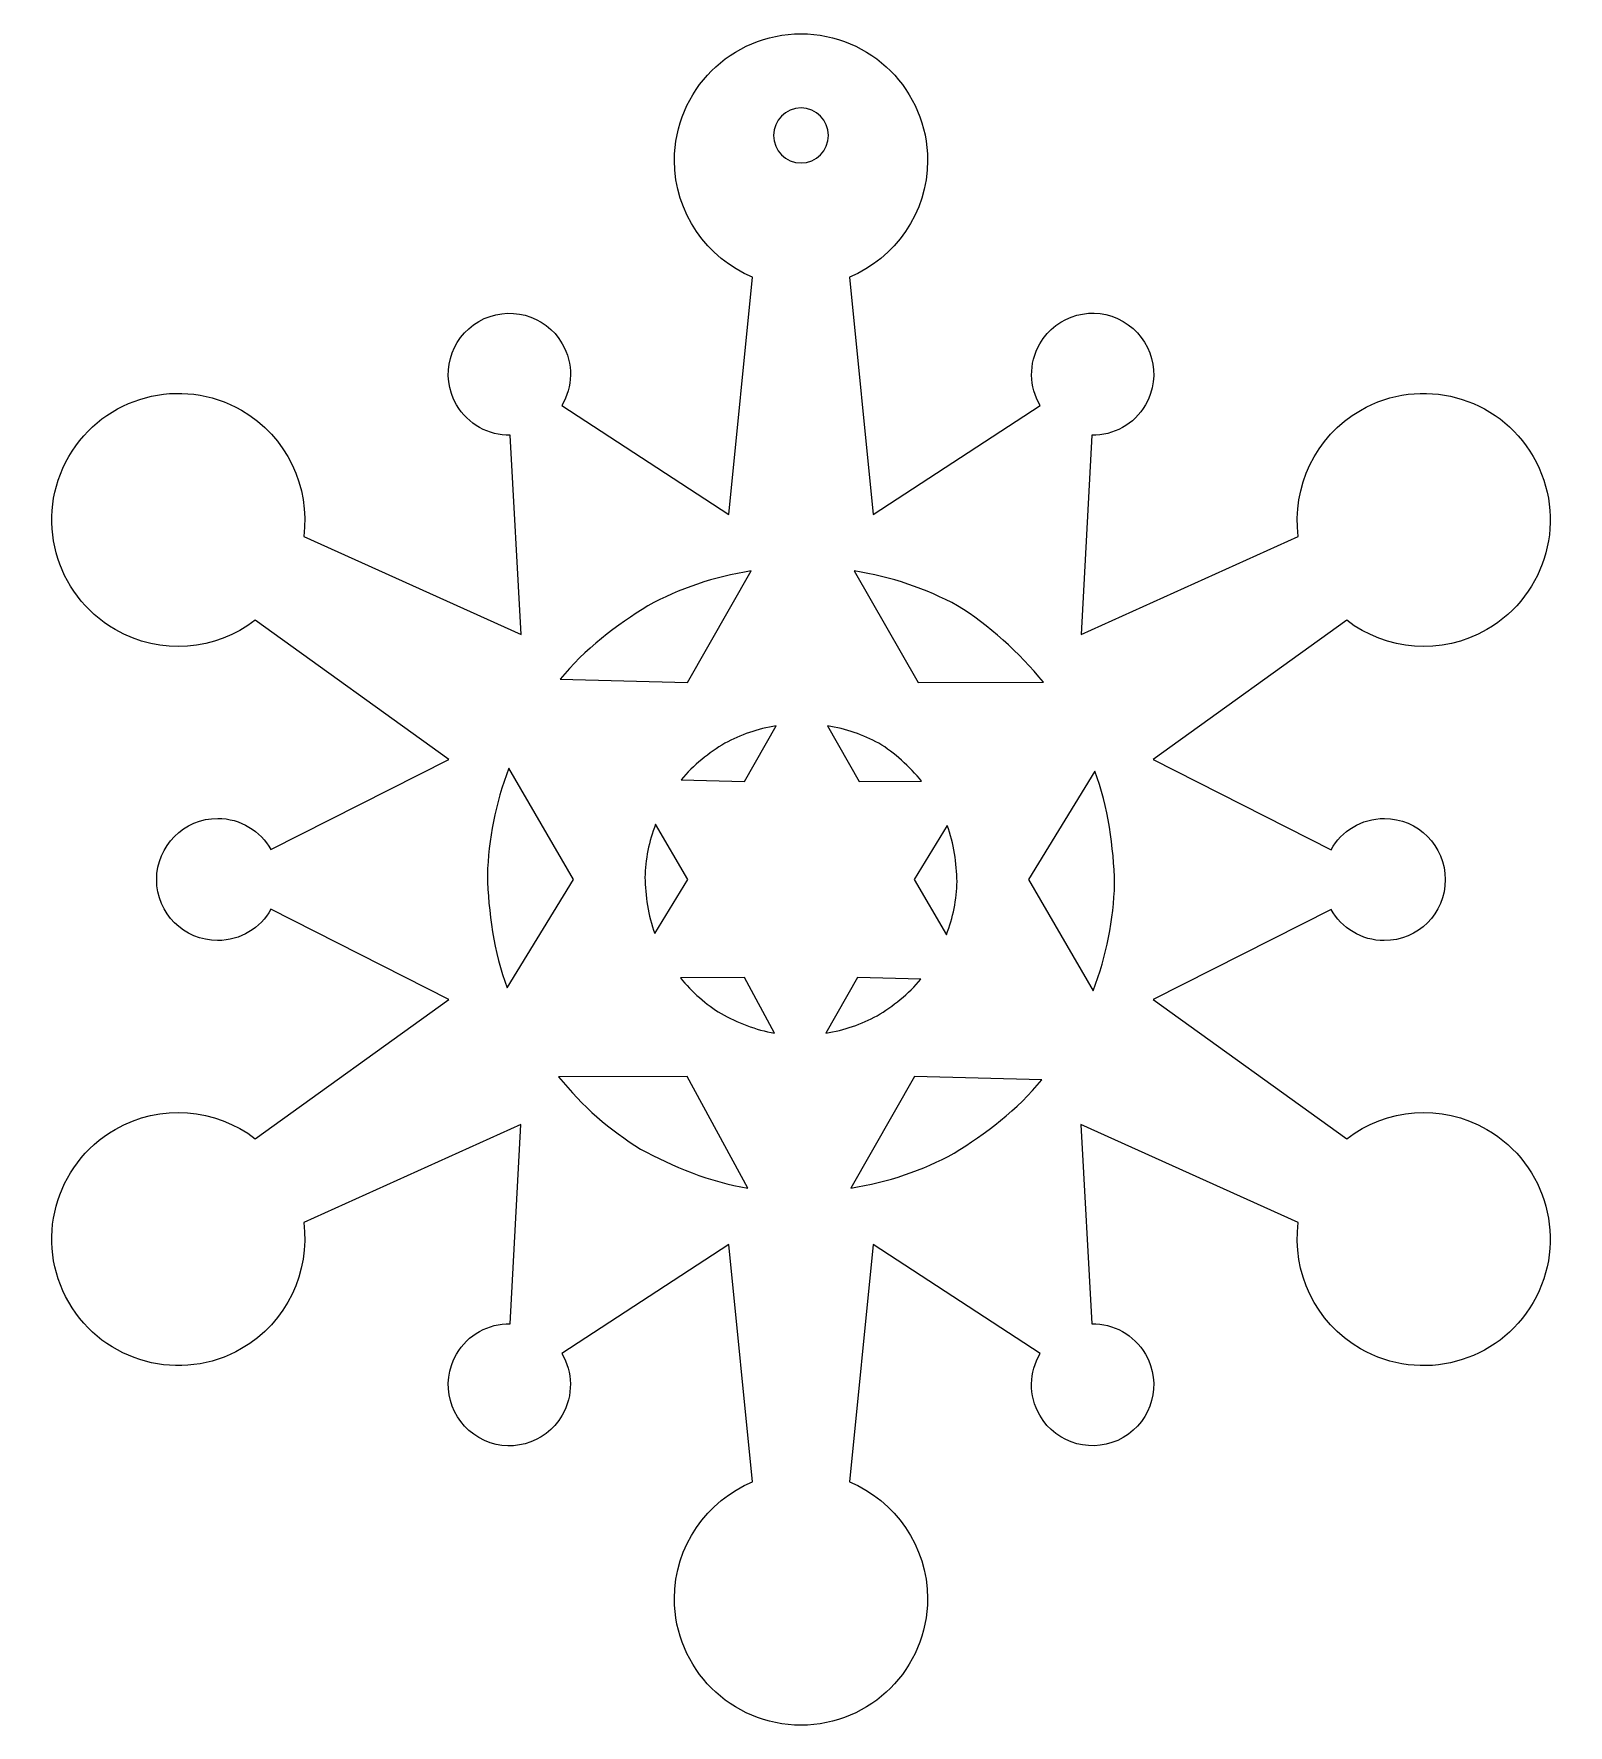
# Model space of a CAD drawing. Header units: centimetres. Extents: x 1 to 127, y -92 to 6.
# Drawn here: x 66.33 to 75.4, y -77.6 to -67.6 of the extents above; entities that cross this region are included whole.
import ezdxf

# ---------------------------------------------------------------- set-up
doc = ezdxf.new("R2010")
doc.units = ezdxf.units.CM
doc.header["$MEASUREMENT"] = 0
doc.layers.add('layer 1', color=7, linetype='Continuous')

msp = doc.modelspace()

# ---------------------------------------------------------------- linework, layer by layer
at = {"layer": 'layer 1', "color": 250}
for points, knots in [([(70.11506, -76.85036), (70.11506, -77.26356), (70.45034, -77.5985), (70.86353, -77.5985), (70.86353, -77.5985), (71.27672, -77.5985), (71.61166, -77.26355), (71.61166, -76.85036), (71.61166, -76.85036), (71.61166, -76.53899), (71.42021, -76.27204), (71.14963, -76.15939), (71.14963, -76.15939), (71.14963, -76.15939), (71.29022, -74.75699), (71.29022, -74.75699), (71.29022, -74.75699), (71.29022, -74.75699), (72.27785, -75.4015), (72.27785, -75.4015), (72.27785, -75.4015), (72.21336, -75.51006), (72.20783, -75.64935), (72.27547, -75.76647), (72.27547, -75.76647), (72.3751, -75.93904), (72.59665, -75.99755), (72.76922, -75.89791), (72.76922, -75.89791), (72.94179, -75.79828), (73.00062, -75.57814), (72.90098, -75.40558), (72.90098, -75.40558), (72.83335, -75.28845), (72.70996, -75.22358), (72.58371, -75.22515), (72.58371, -75.22515), (72.58371, -75.22515), (72.51934, -74.04758), (72.51934, -74.04758), (72.51934, -74.04758), (72.51934, -74.04758), (73.80417, -74.62703), (73.80417, -74.62703), (73.80417, -74.62703), (73.76643, -74.91768), (73.9019, -75.21694), (74.17156, -75.37263), (74.17156, -75.37263), (74.5294, -75.57922), (74.98711, -75.45634), (75.1937, -75.09852), (75.1937, -75.09852), (75.40029, -74.74068), (75.27769, -74.28314), (74.91986, -74.07654), (74.91986, -74.07654), (74.65019, -73.92085), (74.32328, -73.95319), (74.09044, -74.13119), (74.09044, -74.13119), (74.09044, -74.13119), (72.94621, -73.30822), (72.94621, -73.30822), (72.94621, -73.30822), (72.94621, -73.30822), (73.99819, -72.77517), (73.99819, -72.77517), (73.99819, -72.77517), (74.05996, -72.88529), (74.17783, -72.95972), (74.31308, -72.95972), (74.31308, -72.95972), (74.51234, -72.95972), (74.67358, -72.79871), (74.67358, -72.59944), (74.67358, -72.59944), (74.67358, -72.40017), (74.51254, -72.23756), (74.31329, -72.23757), (74.31329, -72.23757), (74.17803, -72.23757), (74.06016, -72.31199), (73.9984, -72.42212), (73.9984, -72.42212), (73.9984, -72.42212), (72.94641, -71.88907), (72.94641, -71.88907), (72.94641, -71.88907), (72.94641, -71.88907), (74.09063, -71.0661), (74.09063, -71.0661), (74.09063, -71.0661), (74.32347, -71.24409), (74.65038, -71.27643), (74.92005, -71.12073), (74.92005, -71.12073), (75.27788, -70.91415), (75.40031, -70.45631), (75.19371, -70.09847), (75.19371, -70.09847), (74.98712, -69.74065), (74.52958, -69.61804), (74.17174, -69.82465), (74.17174, -69.82465), (73.90208, -69.98034), (73.76662, -70.27962), (73.80435, -70.57026), (73.80435, -70.57026), (73.80435, -70.57026), (72.51953, -71.14972), (72.51953, -71.14972), (72.51953, -71.14972), (72.51953, -71.14972), (72.58389, -69.97214), (72.58389, -69.97214), (72.58389, -69.97214), (72.71015, -69.97372), (72.83353, -69.90885), (72.90116, -69.79172), (72.90116, -69.79172), (73.00079, -69.61916), (72.94068, -69.39808), (72.76811, -69.29846), (72.76811, -69.29846), (72.59554, -69.19882), (72.37549, -69.25795), (72.27585, -69.43051), (72.27585, -69.43051), (72.20823, -69.54764), (72.21375, -69.68694), (72.27824, -69.79549), (72.27824, -69.79549), (72.27824, -69.79549), (71.29062, -70.44001), (71.29062, -70.44001), (71.29062, -70.44001), (71.29062, -70.44001), (71.15002, -69.03759), (71.15002, -69.03759), (71.15002, -69.03759), (71.42059, -68.92495), (71.61206, -68.65802), (71.61206, -68.34664), (71.61206, -68.34664), (71.61206, -67.93345), (71.27677, -67.5985), (70.86359, -67.5985), (70.86359, -67.5985), (70.4504, -67.5985), (70.11546, -67.93345), (70.11546, -68.34664), (70.11546, -68.34664), (70.11546, -68.65802), (70.3069, -68.92495), (70.5775, -69.03759), (70.5775, -69.03759), (70.5775, -69.03759), (70.4369, -70.44001), (70.4369, -70.44001), (70.4369, -70.44001), (70.4369, -70.44001), (69.44927, -69.79549), (69.44927, -69.79549), (69.44927, -69.79549), (69.51376, -69.68694), (69.51929, -69.54764), (69.45166, -69.43051), (69.45166, -69.43051), (69.35202, -69.25795), (69.13048, -69.19944), (68.95791, -69.29906), (68.95791, -69.29906), (68.78534, -69.3987), (68.72652, -69.61885), (68.82615, -69.79141), (68.82615, -69.79141), (68.89377, -69.90854), (69.01716, -69.97341), (69.14342, -69.97184), (69.14342, -69.97184), (69.14342, -69.97184), (69.20778, -71.1494), (69.20778, -71.1494), (69.20778, -71.1494), (69.20778, -71.1494), (67.92296, -70.56996), (67.92296, -70.56996), (67.92296, -70.56996), (67.96069, -70.2793), (67.82523, -69.98003), (67.55557, -69.82434), (67.55557, -69.82434), (67.19774, -69.61775), (66.74004, -69.74064), (66.53344, -70.09845), (66.53344, -70.09845), (66.32685, -70.4563), (66.44945, -70.91383), (66.80729, -71.12043), (66.80729, -71.12043), (67.07694, -71.27612), (67.40385, -71.24379), (67.63668, -71.06579), (67.63668, -71.06579), (67.63668, -71.06579), (68.78091, -71.88874), (68.78091, -71.88874), (68.78091, -71.88874), (68.78091, -71.88874), (67.72895, -72.4218), (67.72895, -72.4218), (67.72895, -72.4218), (67.66717, -72.31166), (67.5493, -72.23724), (67.41405, -72.23724), (67.41405, -72.23724), (67.21478, -72.23724), (67.05334, -72.39986), (67.05334, -72.59912), (67.05334, -72.59912), (67.05334, -72.79837), (67.21458, -72.9594), (67.41384, -72.9594), (67.41384, -72.9594), (67.54909, -72.9594), (67.66697, -72.88497), (67.72873, -72.77485), (67.72873, -72.77485), (67.72873, -72.77485), (68.78071, -73.30789), (68.78071, -73.30789), (68.78071, -73.30789), (68.78071, -73.30789), (67.63648, -74.13086), (67.63648, -74.13086), (67.63648, -74.13086), (67.40364, -73.95285), (67.07674, -73.92052), (66.80707, -74.07621), (66.80707, -74.07621), (66.44925, -74.28281), (66.32681, -74.74063), (66.5334, -75.09847), (66.5334, -75.09847), (66.74, -75.4563), (67.19754, -75.57889), (67.55538, -75.37229), (67.55538, -75.37229), (67.82504, -75.21661), (67.9605, -74.91734), (67.92276, -74.62669), (67.92276, -74.62669), (67.92276, -74.62669), (69.20758, -74.04723), (69.20758, -74.04723), (69.20758, -74.04723), (69.20758, -74.04723), (69.14322, -75.2248), (69.14322, -75.2248), (69.14322, -75.2248), (69.01697, -75.22323), (68.89358, -75.2881), (68.82595, -75.40523), (68.82595, -75.40523), (68.72631, -75.5778), (68.78643, -75.79892), (68.959, -75.89855), (68.959, -75.89855), (69.13155, -75.99818), (69.35162, -75.93905), (69.45126, -75.76648), (69.45126, -75.76648), (69.51888, -75.64936), (69.51336, -75.51006), (69.44887, -75.40151), (69.44887, -75.40151), (69.44887, -75.40151), (70.43649, -74.75699), (70.43649, -74.75699), (70.43649, -74.75699), (70.43649, -74.75699), (70.57709, -76.15939), (70.57709, -76.15939), (70.57709, -76.15939), (70.30652, -76.27204), (70.11506, -76.53899), (70.11506, -76.85036)], [0, 0, 0, 0, 0.0136986, 0.0136986, 0.0136986, 0.0136986, 0.0273973, 0.0273973, 0.0273973, 0.0273973, 0.0410959, 0.0410959, 0.0410959, 0.0410959, 0.0547945, 0.0547945, 0.0547945, 0.0547945, 0.0684932, 0.0684932, 0.0684932, 0.0684932, 0.0821918, 0.0821918, 0.0821918, 0.0821918, 0.0958904, 0.0958904, 0.0958904, 0.0958904, 0.109589, 0.109589, 0.109589, 0.109589, 0.1232877, 0.1232877, 0.1232877, 0.1232877, 0.1369863, 0.1369863, 0.1369863, 0.1369863, 0.1506849, 0.1506849, 0.1506849, 0.1506849, 0.1643836, 0.1643836, 0.1643836, 0.1643836, 0.1780822, 0.1780822, 0.1780822, 0.1780822, 0.1917808, 0.1917808, 0.1917808, 0.1917808, 0.2054795, 0.2054795, 0.2054795, 0.2054795, 0.2191781, 0.2191781, 0.2191781, 0.2191781, 0.2328767, 0.2328767, 0.2328767, 0.2328767, 0.2465753, 0.2465753, 0.2465753, 0.2465753, 0.260274, 0.260274, 0.260274, 0.260274, 0.2739726, 0.2739726, 0.2739726, 0.2739726, 0.2876712, 0.2876712, 0.2876712, 0.2876712, 0.3013699, 0.3013699, 0.3013699, 0.3013699, 0.3150685, 0.3150685, 0.3150685, 0.3150685, 0.3287671, 0.3287671, 0.3287671, 0.3287671, 0.3424658, 0.3424658, 0.3424658, 0.3424658, 0.3561644, 0.3561644, 0.3561644, 0.3561644, 0.369863, 0.369863, 0.369863, 0.369863, 0.3835616, 0.3835616, 0.3835616, 0.3835616, 0.3972603, 0.3972603, 0.3972603, 0.3972603, 0.4109589, 0.4109589, 0.4109589, 0.4109589, 0.4246575, 0.4246575, 0.4246575, 0.4246575, 0.4383562, 0.4383562, 0.4383562, 0.4383562, 0.4520548, 0.4520548, 0.4520548, 0.4520548, 0.4657534, 0.4657534, 0.4657534, 0.4657534, 0.4794521, 0.4794521, 0.4794521, 0.4794521, 0.4931507, 0.4931507, 0.4931507, 0.4931507, 0.5068493, 0.5068493, 0.5068493, 0.5068493, 0.5205479, 0.5205479, 0.5205479, 0.5205479, 0.5342466, 0.5342466, 0.5342466, 0.5342466, 0.5479452, 0.5479452, 0.5479452, 0.5479452, 0.5616438, 0.5616438, 0.5616438, 0.5616438, 0.5753425, 0.5753425, 0.5753425, 0.5753425, 0.5890411, 0.5890411, 0.5890411, 0.5890411, 0.6027397, 0.6027397, 0.6027397, 0.6027397, 0.6164384, 0.6164384, 0.6164384, 0.6164384, 0.630137, 0.630137, 0.630137, 0.630137, 0.6438356, 0.6438356, 0.6438356, 0.6438356, 0.6575342, 0.6575342, 0.6575342, 0.6575342, 0.6712329, 0.6712329, 0.6712329, 0.6712329, 0.6849315, 0.6849315, 0.6849315, 0.6849315, 0.6986301, 0.6986301, 0.6986301, 0.6986301, 0.7123288, 0.7123288, 0.7123288, 0.7123288, 0.7260274, 0.7260274, 0.7260274, 0.7260274, 0.739726, 0.739726, 0.739726, 0.739726, 0.7534247, 0.7534247, 0.7534247, 0.7534247, 0.7671233, 0.7671233, 0.7671233, 0.7671233, 0.7808219, 0.7808219, 0.7808219, 0.7808219, 0.7945205, 0.7945205, 0.7945205, 0.7945205, 0.8082192, 0.8082192, 0.8082192, 0.8082192, 0.8219178, 0.8219178, 0.8219178, 0.8219178, 0.8356164, 0.8356164, 0.8356164, 0.8356164, 0.8493151, 0.8493151, 0.8493151, 0.8493151, 0.8630137, 0.8630137, 0.8630137, 0.8630137, 0.8767123, 0.8767123, 0.8767123, 0.8767123, 0.890411, 0.890411, 0.890411, 0.890411, 0.9041096, 0.9041096, 0.9041096, 0.9041096, 0.9178082, 0.9178082, 0.9178082, 0.9178082, 0.9315068, 0.9315068, 0.9315068, 0.9315068, 0.9452055, 0.9452055, 0.9452055, 0.9452055, 0.9589041, 0.9589041, 0.9589041, 0.9589041, 0.9726027, 0.9726027, 0.9726027, 0.9726027, 1, 1, 1, 1]), ([(70.86356, -68.36166), (70.7739, -68.36166), (70.70121, -68.28898), (70.70121, -68.19931), (70.70121, -68.19931), (70.70121, -68.10964), (70.7739, -68.03696), (70.86356, -68.03696), (70.86356, -68.03696), (70.95322, -68.03696), (71.02592, -68.10964), (71.02592, -68.19931), (71.02592, -68.19931), (71.02592, -68.28898), (70.95322, -68.36166), (70.86356, -68.36166)], [0, 0, 0, 0, 0.2, 0.2, 0.2, 0.2, 0.4, 0.4, 0.4, 0.4, 0.6, 0.6, 0.6, 0.6, 1, 1, 1, 1]), ([(70.56982, -70.77373), (70.56982, -70.77373), (70.19173, -71.43395), (70.19173, -71.43395), (70.19173, -71.43395), (70.19173, -71.43395), (69.44025, -71.41421), (69.44025, -71.41421), (69.44025, -71.41421), (69.58032, -71.24082), (69.77633, -71.091), (69.9576, -70.98019), (69.9576, -70.98019), (70.1442, -70.87861), (70.34963, -70.80835), (70.56982, -70.77373)], [0, 0, 0, 0, 0.2, 0.2, 0.2, 0.2, 0.4, 0.4, 0.4, 0.4, 0.6, 0.6, 0.6, 0.6, 1, 1, 1, 1]), ([(71.5556, -71.43395), (71.5556, -71.43395), (71.17752, -70.77373), (71.17752, -70.77373), (71.17752, -70.77373), (71.39771, -70.80835), (71.60314, -70.87861), (71.78975, -70.98019), (71.78975, -70.98019), (71.97101, -71.091), (72.1569, -71.25833), (72.29697, -71.43172), (72.29697, -71.43172), (72.29697, -71.43172), (71.5556, -71.43395), (71.5556, -71.43395)], [0, 0, 0, 0, 0.2, 0.2, 0.2, 0.2, 0.4, 0.4, 0.4, 0.4, 0.6, 0.6, 0.6, 0.6, 1, 1, 1, 1]), ([(70.52921, -72.01894), (70.52921, -72.01894), (70.15523, -72.00912), (70.15523, -72.00912), (70.15523, -72.00912), (70.22493, -71.92283), (70.32248, -71.84829), (70.41268, -71.79313), (70.41268, -71.79313), (70.50555, -71.74257), (70.60778, -71.70761), (70.71737, -71.69039), (70.71737, -71.69039), (70.71737, -71.69039), (70.52921, -72.01894), (70.52921, -72.01894)], [0, 0, 0, 0, 0.2, 0.2, 0.2, 0.2, 0.4, 0.4, 0.4, 0.4, 0.6, 0.6, 0.6, 0.6, 1, 1, 1, 1]), ([(71.20796, -72.01894), (71.20796, -72.01894), (71.0198, -71.69039), (71.0198, -71.69039), (71.0198, -71.69039), (71.12938, -71.70761), (71.23162, -71.74257), (71.32448, -71.79313), (71.32448, -71.79313), (71.41468, -71.84829), (71.50719, -71.93154), (71.5769, -72.01783), (71.5769, -72.01783), (71.5769, -72.01783), (71.20796, -72.01894), (71.20796, -72.01894)], [0, 0, 0, 0, 0.2, 0.2, 0.2, 0.2, 0.4, 0.4, 0.4, 0.4, 0.6, 0.6, 0.6, 0.6, 1, 1, 1, 1]), ([(69.51912, -72.59802), (69.51912, -72.59802), (69.12627, -73.23897), (69.12627, -73.23897), (69.12627, -73.23897), (69.04616, -73.03096), (69.01442, -72.78631), (69.00908, -72.57393), (69.00908, -72.57393), (69.01442, -72.36154), (69.05628, -72.1485), (69.1364, -71.94049), (69.1364, -71.94049), (69.1364, -71.94049), (69.51912, -72.59802), (69.51912, -72.59802)], [0, 0, 0, 0, 0.2, 0.2, 0.2, 0.2, 0.4, 0.4, 0.4, 0.4, 0.6, 0.6, 0.6, 0.6, 1, 1, 1, 1]), ([(72.59072, -73.25649), (72.59072, -73.25649), (72.208, -72.59894), (72.208, -72.59894), (72.208, -72.59894), (72.208, -72.59894), (72.60084, -71.95798), (72.60084, -71.95798), (72.60084, -71.95798), (72.68095, -72.166), (72.7127, -72.41065), (72.71803, -72.62305), (72.71803, -72.62305), (72.7127, -72.83543), (72.67083, -73.04848), (72.59072, -73.25649)], [0, 0, 0, 0, 0.2, 0.2, 0.2, 0.2, 0.4, 0.4, 0.4, 0.4, 0.6, 0.6, 0.6, 0.6, 1, 1, 1, 1]), ([(70.19447, -72.59828), (70.19447, -72.59828), (69.99897, -72.91724), (69.99897, -72.91724), (69.99897, -72.91724), (69.9591, -72.81372), (69.9433, -72.69196), (69.94065, -72.58627), (69.94065, -72.58627), (69.9433, -72.48058), (69.96414, -72.37456), (70.00401, -72.27104), (70.00401, -72.27104), (70.00401, -72.27104), (70.19447, -72.59828), (70.19447, -72.59828)], [0, 0, 0, 0, 0.2, 0.2, 0.2, 0.2, 0.4, 0.4, 0.4, 0.4, 0.6, 0.6, 0.6, 0.6, 1, 1, 1, 1]), ([(71.7231, -72.92596), (71.7231, -72.92596), (71.53264, -72.59872), (71.53264, -72.59872), (71.53264, -72.59872), (71.53264, -72.59872), (71.72813, -72.27975), (71.72813, -72.27975), (71.72813, -72.27975), (71.768, -72.38326), (71.78379, -72.50502), (71.78645, -72.61072), (71.78645, -72.61072), (71.78379, -72.71641), (71.76297, -72.82244), (71.7231, -72.92596)], [0, 0, 0, 0, 0.2, 0.2, 0.2, 0.2, 0.4, 0.4, 0.4, 0.4, 0.6, 0.6, 0.6, 0.6, 1, 1, 1, 1]), ([(70.7073, -73.50661), (70.59772, -73.48939), (70.48437, -73.44219), (70.39151, -73.39164), (70.39151, -73.39164), (70.30131, -73.33649), (70.21991, -73.26544), (70.15018, -73.17915), (70.15018, -73.17915), (70.15018, -73.17915), (70.52881, -73.17782), (70.52881, -73.17782), (70.52881, -73.17782), (70.52881, -73.17782), (70.7073, -73.50661), (70.7073, -73.50661)], [0, 0, 0, 0, 0.2, 0.2, 0.2, 0.2, 0.4, 0.4, 0.4, 0.4, 0.6, 0.6, 0.6, 0.6, 1, 1, 1, 1]), ([(71.31441, -73.40387), (71.22155, -73.45441), (71.11932, -73.48939), (71.00973, -73.50661), (71.00973, -73.50661), (71.00973, -73.50661), (71.19789, -73.17806), (71.19789, -73.17806), (71.19789, -73.17806), (71.19789, -73.17806), (71.57188, -73.18787), (71.57188, -73.18787), (71.57188, -73.18787), (71.50217, -73.27416), (71.40463, -73.34871), (71.31441, -73.40387)], [0, 0, 0, 0, 0.2, 0.2, 0.2, 0.2, 0.4, 0.4, 0.4, 0.4, 0.6, 0.6, 0.6, 0.6, 1, 1, 1, 1]), ([(69.91504, -74.19223), (69.73378, -74.08141), (69.57021, -73.93864), (69.43013, -73.76525), (69.43013, -73.76525), (69.43013, -73.76525), (70.19093, -73.76258), (70.19093, -73.76258), (70.19093, -73.76258), (70.19093, -73.76258), (70.5496, -74.42325), (70.5496, -74.42325), (70.5496, -74.42325), (70.32939, -74.38863), (70.10165, -74.29381), (69.91504, -74.19223)], [0, 0, 0, 0, 0.2, 0.2, 0.2, 0.2, 0.4, 0.4, 0.4, 0.4, 0.6, 0.6, 0.6, 0.6, 1, 1, 1, 1]), ([(71.76952, -74.2168), (71.58292, -74.31837), (71.37749, -74.38863), (71.15729, -74.42325), (71.15729, -74.42325), (71.15729, -74.42325), (71.53538, -73.76304), (71.53538, -73.76304), (71.53538, -73.76304), (71.53538, -73.76304), (72.28687, -73.78276), (72.28687, -73.78276), (72.28687, -73.78276), (72.1468, -73.95616), (71.95079, -74.10597), (71.76952, -74.2168)], [0, 0, 0, 0, 0.2, 0.2, 0.2, 0.2, 0.4, 0.4, 0.4, 0.4, 0.6, 0.6, 0.6, 0.6, 1, 1, 1, 1])]:
    msp.add_open_spline(points, degree=3, knots=knots, dxfattribs=at)

doc.saveas('drawing.dxf')
